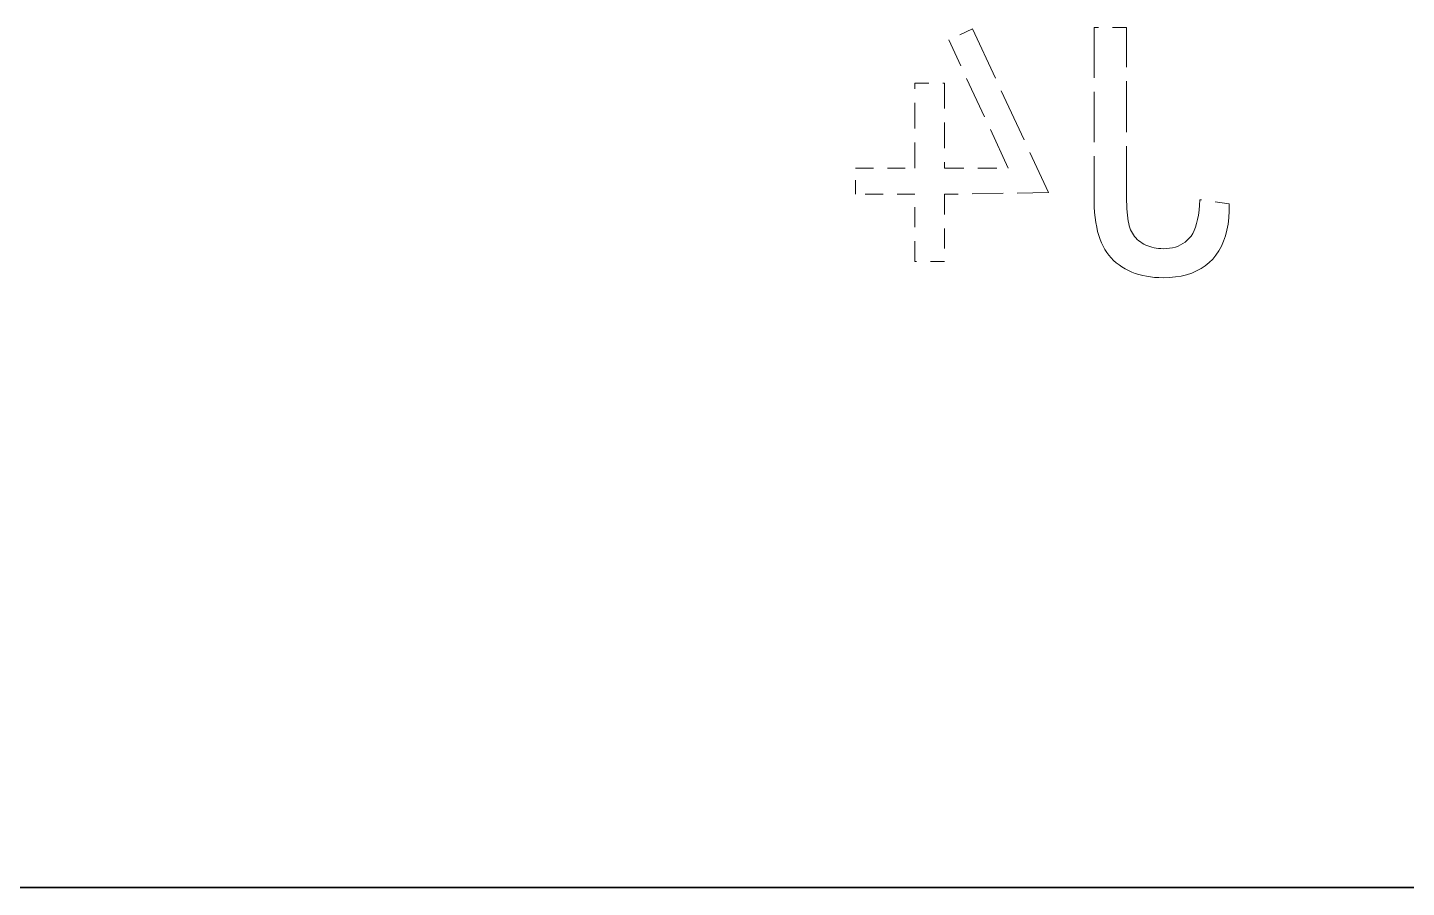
# Model space of a CAD drawing. Extents: x 23 to 417, y 3 to 294.
# Drawn here: x 254.47 to 264.28, y 100.44 to 106.56 of the extents above; entities that cross this region are included whole.
import ezdxf

# ---------------------------------------------------------------- set-up
doc = ezdxf.new("R2010")
doc.units = 0
doc.linetypes.add('DASHED', pattern=[15, 12, -3])
doc.layers.get('0').update_dxf_attribs({"lineweight": 13})

# ---------------------------------------------------------------- blocks, each defined once
blk = doc.blocks.new('BLOCK3528')
at = {"color": 7, "linetype": 'DASHED', "lineweight": 13, "ltscale": 0.009333}
blk.add_line((-18.265, -37.983), (-18.604, -38.14), dxfattribs=at)
at = {"color": 7, "linetype": 'DASHED', "lineweight": 13, "ltscale": 0.064163}
blk.add_line((-18.265, -37.983), (-17.186, -40.311), dxfattribs=at)
at = {"color": 7, "linetype": 'DASHED', "lineweight": 13, "ltscale": 0.011579}
blk.add_line((-16.075, -37.963), (-16.538, -37.963), dxfattribs=at)
at = {"color": 7, "linetype": 'DASHED', "lineweight": 13, "ltscale": 0.059626}
blk.add_line((-16.538, -37.963), (-16.538, -40.348), dxfattribs=at)
at = {"color": 7, "linetype": 'DASHED', "lineweight": 13, "ltscale": 0.060283}
blk.add_line((-16.075, -40.375), (-16.075, -37.963), dxfattribs=at)
at = {"color": 7, "linetype": 'DASHED', "lineweight": 13, "ltscale": 0.050243}
blk.add_line((-17.759, -39.963), (-18.604, -38.14), dxfattribs=at)
at = {"color": 7, "linetype": 'DASHED', "lineweight": 13, "ltscale": 0.010591}
for p, q in [((-19.087, -38.752), (-18.663, -38.752)), ((-18.663, -41.29), (-19.087, -41.29))]:
    blk.add_line(p, q, dxfattribs=at)
at = {"color": 7, "linetype": 'DASHED', "lineweight": 13, "ltscale": 0.030267}
for p, q in [((-19.087, -39.963), (-19.087, -38.752)), ((-18.663, -38.752), (-18.663, -39.963))]:
    blk.add_line(p, q, dxfattribs=at)
at = {"color": 7, "linetype": 'DASHED', "lineweight": 13, "ltscale": 0.021104}
for p, q in [((-19.931, -39.963), (-19.087, -39.963)), ((-19.087, -40.336), (-19.931, -40.336))]:
    blk.add_line(p, q, dxfattribs=at)
at = {"color": 7, "linetype": 'DASHED', "lineweight": 13, "ltscale": 0.009336}
blk.add_line((-19.931, -40.336), (-19.931, -39.963), dxfattribs=at)
at = {"color": 7, "linetype": 'DASHED', "lineweight": 13, "ltscale": 0.022617}
blk.add_line((-18.663, -39.963), (-17.759, -39.963), dxfattribs=at)
at = {"color": 7, "linetype": 'DASHED', "lineweight": 13, "ltscale": 0.023837}
for p, q in [((-19.087, -41.29), (-19.087, -40.336)), ((-18.663, -40.336), (-18.663, -41.29))]:
    blk.add_line(p, q, dxfattribs=at)
at = {"color": 7, "linetype": 'DASHED', "lineweight": 13, "ltscale": 0.036945}
blk.add_line((-17.186, -40.311), (-18.663, -40.336), dxfattribs=at)
at = {"color": 7, "linetype": 'DASHED', "lineweight": 13, "ltscale": 0.002147}
blk.add_line((-16.538, -40.348), (-16.537, -40.434), dxfattribs=at)
at = {"color": 7, "linetype": 'DASHED', "lineweight": 13, "ltscale": 0.001463}
blk.add_line((-16.074, -40.433), (-16.075, -40.375), dxfattribs=at)
at = {"color": 7, "linetype": 'DASHED', "lineweight": 13, "ltscale": 0.001945}
blk.add_line((-15.032, -40.413), (-15.036, -40.49), dxfattribs=at)
at = {"color": 7, "linetype": 'DASHED', "lineweight": 13, "ltscale": 0.010543}
blk.add_line((-14.614, -40.47), (-15.032, -40.413), dxfattribs=at)
at = {"color": 7, "linetype": 'DASHED', "lineweight": 13, "ltscale": 0.00205}
blk.add_line((-16.537, -40.434), (-16.534, -40.516), dxfattribs=at)
at = {"color": 7, "linetype": 'DASHED', "lineweight": 13, "ltscale": 0.001953}
blk.add_line((-16.534, -40.516), (-16.529, -40.594), dxfattribs=at)
at = {"color": 7, "linetype": 'DASHED', "lineweight": 13, "ltscale": 0.001859}
for p, q in [((-16.529, -40.594), (-16.521, -40.668)), ((-15.148, -41.457), (-15.079, -41.427))]:
    blk.add_line(p, q, dxfattribs=at)
at = {"color": 7, "linetype": 'DASHED', "lineweight": 13, "ltscale": 0.001382}
blk.add_line((-16.073, -40.488), (-16.074, -40.433), dxfattribs=at)
at = {"color": 7, "linetype": 'DASHED', "lineweight": 13, "ltscale": 0.001301}
blk.add_line((-16.071, -40.54), (-16.073, -40.488), dxfattribs=at)
at = {"color": 7, "linetype": 'DASHED', "lineweight": 13, "ltscale": 0.001221}
blk.add_line((-16.067, -40.589), (-16.071, -40.54), dxfattribs=at)
at = {"color": 7, "linetype": 'DASHED', "lineweight": 13, "ltscale": 0.001141}
blk.add_line((-16.063, -40.634), (-16.067, -40.589), dxfattribs=at)
at = {"color": 7, "linetype": 'DASHED', "lineweight": 13, "ltscale": 0.001705}
blk.add_line((-15.043, -40.563), (-15.052, -40.631), dxfattribs=at)
at = {"color": 7, "linetype": 'DASHED', "lineweight": 13, "ltscale": 0.001824}
blk.add_line((-15.036, -40.49), (-15.043, -40.563), dxfattribs=at)
at = {"color": 7, "linetype": 'DASHED', "lineweight": 13, "ltscale": 0.002425}
blk.add_line((-14.62, -40.669), (-14.614, -40.572), dxfattribs=at)
at = {"color": 7, "linetype": 'DASHED', "lineweight": 13, "ltscale": 0.00255}
blk.add_line((-14.614, -40.572), (-14.614, -40.47), dxfattribs=at)
at = {"color": 7, "linetype": 'DASHED', "lineweight": 13, "ltscale": 0.001767}
blk.add_line((-16.521, -40.668), (-16.512, -40.738), dxfattribs=at)
at = {"color": 7, "linetype": 'DASHED', "lineweight": 13, "ltscale": 0.001677}
blk.add_line((-16.512, -40.738), (-16.5, -40.804), dxfattribs=at)
at = {"color": 7, "linetype": 'DASHED', "lineweight": 13, "ltscale": 0.00159}
blk.add_line((-16.5, -40.804), (-16.486, -40.866), dxfattribs=at)
at = {"color": 7, "linetype": 'DASHED', "lineweight": 13, "ltscale": 0.001063}
blk.add_line((-16.058, -40.677), (-16.063, -40.634), dxfattribs=at)
at = {"color": 7, "linetype": 'DASHED', "lineweight": 13, "ltscale": 0.000985061}
blk.add_line((-16.052, -40.716), (-16.058, -40.677), dxfattribs=at)
at = {"color": 7, "linetype": 'DASHED', "lineweight": 13, "ltscale": 0.000908543}
blk.add_line((-16.044, -40.751), (-16.052, -40.716), dxfattribs=at)
at = {"color": 7, "linetype": 'DASHED', "lineweight": 13, "ltscale": 0.000834159}
blk.add_line((-16.036, -40.784), (-16.044, -40.751), dxfattribs=at)
at = {"color": 7, "linetype": 'DASHED', "lineweight": 13, "ltscale": 0.000762038}
blk.add_line((-16.027, -40.813), (-16.036, -40.784), dxfattribs=at)
at = {"color": 7, "linetype": 'DASHED', "lineweight": 13, "ltscale": 0.001271}
blk.add_line((-15.094, -40.803), (-15.112, -40.85), dxfattribs=at)
at = {"color": 7, "linetype": 'DASHED', "lineweight": 13, "ltscale": 0.001371}
blk.add_line((-15.078, -40.751), (-15.094, -40.803), dxfattribs=at)
at = {"color": 7, "linetype": 'DASHED', "lineweight": 13, "ltscale": 0.001477}
blk.add_line((-15.064, -40.693), (-15.078, -40.751), dxfattribs=at)
at = {"color": 7, "linetype": 'DASHED', "lineweight": 13, "ltscale": 0.001589}
blk.add_line((-15.052, -40.631), (-15.064, -40.693), dxfattribs=at)
at = {"color": 7, "linetype": 'DASHED', "lineweight": 13, "ltscale": 0.002199}
blk.add_line((-14.647, -40.847), (-14.631, -40.761), dxfattribs=at)
at = {"color": 7, "linetype": 'DASHED', "lineweight": 13, "ltscale": 0.002308}
blk.add_line((-14.631, -40.761), (-14.62, -40.669), dxfattribs=at)
at = {"color": 7, "linetype": 'DASHED', "lineweight": 13, "ltscale": 0.001507}
blk.add_line((-16.486, -40.866), (-16.47, -40.924), dxfattribs=at)
at = {"color": 7, "linetype": 'DASHED', "lineweight": 13, "ltscale": 0.001428}
blk.add_line((-16.47, -40.924), (-16.452, -40.978), dxfattribs=at)
at = {"color": 7, "linetype": 'DASHED', "lineweight": 13, "ltscale": 0.001353}
blk.add_line((-16.452, -40.978), (-16.432, -41.029), dxfattribs=at)
at = {"color": 7, "linetype": 'DASHED', "lineweight": 13, "ltscale": 0.000719848}
blk.add_line((-16.017, -40.84), (-16.027, -40.813), dxfattribs=at)
at = {"color": 7, "linetype": 'DASHED', "lineweight": 13, "ltscale": 0.000708985}
blk.add_line((-16.005, -40.865), (-16.017, -40.84), dxfattribs=at)
at = {"color": 7, "linetype": 'DASHED', "lineweight": 13, "ltscale": 0.000701333}
blk.add_line((-15.991, -40.89), (-16.005, -40.865), dxfattribs=at)
at = {"color": 7, "linetype": 'DASHED', "lineweight": 13, "ltscale": 0.000696679}
blk.add_line((-15.976, -40.913), (-15.991, -40.89), dxfattribs=at)
at = {"color": 7, "linetype": 'DASHED', "lineweight": 13, "ltscale": 0.000695342}
blk.add_line((-15.96, -40.936), (-15.976, -40.913), dxfattribs=at)
at = {"color": 7, "linetype": 'DASHED', "lineweight": 13, "ltscale": 0.000698143}
blk.add_line((-15.942, -40.957), (-15.96, -40.936), dxfattribs=at)
at = {"color": 7, "linetype": 'DASHED', "lineweight": 13, "ltscale": 0.000703493}
blk.add_line((-15.922, -40.977), (-15.942, -40.957), dxfattribs=at)
at = {"color": 7, "linetype": 'DASHED', "lineweight": 13, "ltscale": 0.000712406}
blk.add_line((-15.9, -40.996), (-15.922, -40.977), dxfattribs=at)
at = {"color": 7, "linetype": 'DASHED', "lineweight": 13, "ltscale": 0.00072479}
blk.add_line((-15.877, -41.013), (-15.9, -40.996), dxfattribs=at)
at = {"color": 7, "linetype": 'DASHED', "lineweight": 13, "ltscale": 0.000975629}
blk.add_line((-15.21, -40.99), (-15.24, -41.015), dxfattribs=at)
at = {"color": 7, "linetype": 'DASHED', "lineweight": 13, "ltscale": 0.000987814}
blk.add_line((-15.182, -40.962), (-15.21, -40.99), dxfattribs=at)
at = {"color": 7, "linetype": 'DASHED', "lineweight": 13, "ltscale": 0.001027}
blk.add_line((-15.156, -40.93), (-15.182, -40.962), dxfattribs=at)
at = {"color": 7, "linetype": 'DASHED', "lineweight": 13, "ltscale": 0.001096}
blk.add_line((-15.133, -40.893), (-15.156, -40.93), dxfattribs=at)
at = {"color": 7, "linetype": 'DASHED', "lineweight": 13, "ltscale": 0.001179}
blk.add_line((-15.112, -40.85), (-15.133, -40.893), dxfattribs=at)
at = {"color": 7, "linetype": 'DASHED', "lineweight": 13, "ltscale": 0.00194}
blk.add_line((-14.725, -41.076), (-14.694, -41.005), dxfattribs=at)
at = {"color": 7, "linetype": 'DASHED', "lineweight": 13, "ltscale": 0.002013}
blk.add_line((-14.694, -41.005), (-14.668, -40.928), dxfattribs=at)
at = {"color": 7, "linetype": 'DASHED', "lineweight": 13, "ltscale": 0.0021}
blk.add_line((-14.668, -40.928), (-14.647, -40.847), dxfattribs=at)
at = {"color": 7, "linetype": 'DASHED', "lineweight": 13, "ltscale": 0.001304}
blk.add_line((-16.432, -41.029), (-16.409, -41.076), dxfattribs=at)
at = {"color": 7, "linetype": 'DASHED', "lineweight": 13, "ltscale": 0.001282}
blk.add_line((-16.409, -41.076), (-16.384, -41.121), dxfattribs=at)
at = {"color": 7, "linetype": 'DASHED', "lineweight": 13, "ltscale": 0.001265}
blk.add_line((-16.384, -41.121), (-16.357, -41.163), dxfattribs=at)
at = {"color": 7, "linetype": 'DASHED', "lineweight": 13, "ltscale": 0.001253}
blk.add_line((-16.357, -41.163), (-16.327, -41.203), dxfattribs=at)
at = {"color": 7, "linetype": 'DASHED', "lineweight": 13, "ltscale": 0.000739881}
blk.add_line((-15.853, -41.03), (-15.877, -41.013), dxfattribs=at)
at = {"color": 7, "linetype": 'DASHED', "lineweight": 13, "ltscale": 0.000748319}
blk.add_line((-15.827, -41.045), (-15.853, -41.03), dxfattribs=at)
at = {"color": 7, "linetype": 'DASHED', "lineweight": 13, "ltscale": 0.000749794}
blk.add_line((-15.8, -41.059), (-15.827, -41.045), dxfattribs=at)
at = {"color": 7, "linetype": 'DASHED', "lineweight": 13, "ltscale": 0.000754505}
blk.add_line((-15.773, -41.071), (-15.8, -41.059), dxfattribs=at)
at = {"color": 7, "linetype": 'DASHED', "lineweight": 13, "ltscale": 0.000762053}
blk.add_line((-15.744, -41.081), (-15.773, -41.071), dxfattribs=at)
at = {"color": 7, "linetype": 'DASHED', "lineweight": 13, "ltscale": 0.000772087}
blk.add_line((-15.714, -41.09), (-15.744, -41.081), dxfattribs=at)
at = {"color": 7, "linetype": 'DASHED', "lineweight": 13, "ltscale": 0.000785002}
blk.add_line((-15.684, -41.097), (-15.714, -41.09), dxfattribs=at)
at = {"color": 7, "linetype": 'DASHED', "lineweight": 13, "ltscale": 0.000800069}
blk.add_line((-15.652, -41.103), (-15.684, -41.097), dxfattribs=at)
at = {"color": 7, "linetype": 'DASHED', "lineweight": 13, "ltscale": 0.000817905}
blk.add_line((-15.62, -41.107), (-15.652, -41.103), dxfattribs=at)
at = {"color": 7, "linetype": 'DASHED', "lineweight": 13, "ltscale": 0.00083757}
blk.add_line((-15.586, -41.109), (-15.62, -41.107), dxfattribs=at)
at = {"color": 7, "linetype": 'DASHED', "lineweight": 13, "ltscale": 0.000859679}
blk.add_line((-15.552, -41.11), (-15.586, -41.109), dxfattribs=at)
at = {"color": 7, "linetype": 'DASHED', "lineweight": 13, "ltscale": 0.001157}
blk.add_line((-15.506, -41.108), (-15.552, -41.11), dxfattribs=at)
at = {"color": 7, "linetype": 'DASHED', "lineweight": 13, "ltscale": 0.00111}
blk.add_line((-15.462, -41.104), (-15.506, -41.108), dxfattribs=at)
at = {"color": 7, "linetype": 'DASHED', "lineweight": 13, "ltscale": 0.00107}
blk.add_line((-15.42, -41.097), (-15.462, -41.104), dxfattribs=at)
at = {"color": 7, "linetype": 'DASHED', "lineweight": 13, "ltscale": 0.001035}
blk.add_line((-15.379, -41.086), (-15.42, -41.097), dxfattribs=at)
at = {"color": 7, "linetype": 'DASHED', "lineweight": 13, "ltscale": 0.001007}
blk.add_line((-15.341, -41.073), (-15.379, -41.086), dxfattribs=at)
at = {"color": 7, "linetype": 'DASHED', "lineweight": 13, "ltscale": 0.000987327}
blk.add_line((-15.305, -41.057), (-15.341, -41.073), dxfattribs=at)
at = {"color": 7, "linetype": 'DASHED', "lineweight": 13, "ltscale": 0.000975256}
blk.add_line((-15.272, -41.037), (-15.305, -41.057), dxfattribs=at)
at = {"color": 7, "linetype": 'DASHED', "lineweight": 13, "ltscale": 0.000970821}
blk.add_line((-15.24, -41.015), (-15.272, -41.037), dxfattribs=at)
at = {"color": 7, "linetype": 'DASHED', "lineweight": 13, "ltscale": 0.001836}
blk.add_line((-14.803, -41.202), (-14.761, -41.142), dxfattribs=at)
at = {"color": 7, "linetype": 'DASHED', "lineweight": 13, "ltscale": 0.00188}
blk.add_line((-14.761, -41.142), (-14.725, -41.076), dxfattribs=at)
at = {"color": 7, "linetype": 'DASHED', "lineweight": 13, "ltscale": 0.001247}
for p, q in [((-16.327, -41.203), (-16.295, -41.241)), ((-16.295, -41.241), (-16.26, -41.277))]:
    blk.add_line(p, q, dxfattribs=at)
at = {"color": 7, "linetype": 'DASHED', "lineweight": 13, "ltscale": 0.001252}
blk.add_line((-16.26, -41.277), (-16.222, -41.31), dxfattribs=at)
at = {"color": 7, "linetype": 'DASHED', "lineweight": 13, "ltscale": 0.001263}
blk.add_line((-16.222, -41.31), (-16.182, -41.341), dxfattribs=at)
at = {"color": 7, "linetype": 'DASHED', "lineweight": 13, "ltscale": 0.001279}
blk.add_line((-16.182, -41.341), (-16.14, -41.37), dxfattribs=at)
at = {"color": 7, "linetype": 'DASHED', "lineweight": 13, "ltscale": 0.001302}
blk.add_line((-16.14, -41.37), (-16.095, -41.396), dxfattribs=at)
at = {"color": 7, "linetype": 'DASHED', "lineweight": 13, "ltscale": 0.001317}
blk.add_line((-16.095, -41.396), (-16.048, -41.42), dxfattribs=at)
at = {"color": 7, "linetype": 'DASHED', "lineweight": 13, "ltscale": 0.001819}
blk.add_line((-15.079, -41.427), (-15.015, -41.393), dxfattribs=at)
at = {"color": 7, "linetype": 'DASHED', "lineweight": 13, "ltscale": 0.001794}
for p, q in [((-15.015, -41.393), (-14.956, -41.353)), ((-14.9, -41.308), (-14.849, -41.258))]:
    blk.add_line(p, q, dxfattribs=at)
at = {"color": 7, "linetype": 'DASHED', "lineweight": 13, "ltscale": 0.001785}
blk.add_line((-14.956, -41.353), (-14.9, -41.308), dxfattribs=at)
at = {"color": 7, "linetype": 'DASHED', "lineweight": 13, "ltscale": 0.00181}
blk.add_line((-14.849, -41.258), (-14.803, -41.202), dxfattribs=at)
at = {"color": 7, "linetype": 'DASHED', "lineweight": 13, "ltscale": 0.001326}
blk.add_line((-16.048, -41.42), (-16, -41.442), dxfattribs=at)
at = {"color": 7, "linetype": 'DASHED', "lineweight": 13, "ltscale": 0.001339}
blk.add_line((-16, -41.442), (-15.95, -41.461), dxfattribs=at)
at = {"color": 7, "linetype": 'DASHED', "lineweight": 13, "ltscale": 0.001356}
blk.add_line((-15.95, -41.461), (-15.898, -41.477), dxfattribs=at)
at = {"color": 7, "linetype": 'DASHED', "lineweight": 13, "ltscale": 0.001377}
blk.add_line((-15.898, -41.477), (-15.845, -41.491), dxfattribs=at)
at = {"color": 7, "linetype": 'DASHED', "lineweight": 13, "ltscale": 0.001401}
blk.add_line((-15.845, -41.491), (-15.79, -41.503), dxfattribs=at)
at = {"color": 7, "linetype": 'DASHED', "lineweight": 13, "ltscale": 0.001429}
blk.add_line((-15.79, -41.503), (-15.734, -41.512), dxfattribs=at)
at = {"color": 7, "linetype": 'DASHED', "lineweight": 13, "ltscale": 0.00146}
blk.add_line((-15.734, -41.512), (-15.675, -41.518), dxfattribs=at)
at = {"color": 7, "linetype": 'DASHED', "lineweight": 13, "ltscale": 0.001495}
blk.add_line((-15.675, -41.518), (-15.616, -41.522), dxfattribs=at)
at = {"color": 7, "linetype": 'DASHED', "lineweight": 13, "ltscale": 0.001532}
blk.add_line((-15.616, -41.522), (-15.554, -41.523), dxfattribs=at)
at = {"color": 7, "linetype": 'DASHED', "lineweight": 13, "ltscale": 0.002251}
blk.add_line((-15.554, -41.523), (-15.464, -41.52), dxfattribs=at)
at = {"color": 7, "linetype": 'DASHED', "lineweight": 13, "ltscale": 0.002151}
blk.add_line((-15.464, -41.52), (-15.379, -41.512), dxfattribs=at)
at = {"color": 7, "linetype": 'DASHED', "lineweight": 13, "ltscale": 0.002061}
blk.add_line((-15.379, -41.512), (-15.297, -41.499), dxfattribs=at)
at = {"color": 7, "linetype": 'DASHED', "lineweight": 13, "ltscale": 0.001981}
blk.add_line((-15.297, -41.499), (-15.22, -41.481), dxfattribs=at)
at = {"color": 7, "linetype": 'DASHED', "lineweight": 13, "ltscale": 0.001913}
blk.add_line((-15.22, -41.481), (-15.148, -41.457), dxfattribs=at)
at = {"color": 7, "lineweight": 35}
blk.add_line((81, -50.2), (-81, -50.2), dxfattribs=at)

msp = doc.modelspace()

# ---------------------------------------------------------------- block references
at = {"lineweight": 0, "xscale": 0.5, "yscale": 0.5, "zscale": 0.5}
msp.add_blockref('BLOCK3528', (270.3286, 125.5377), dxfattribs=at)

doc.saveas('drawing.dxf')
